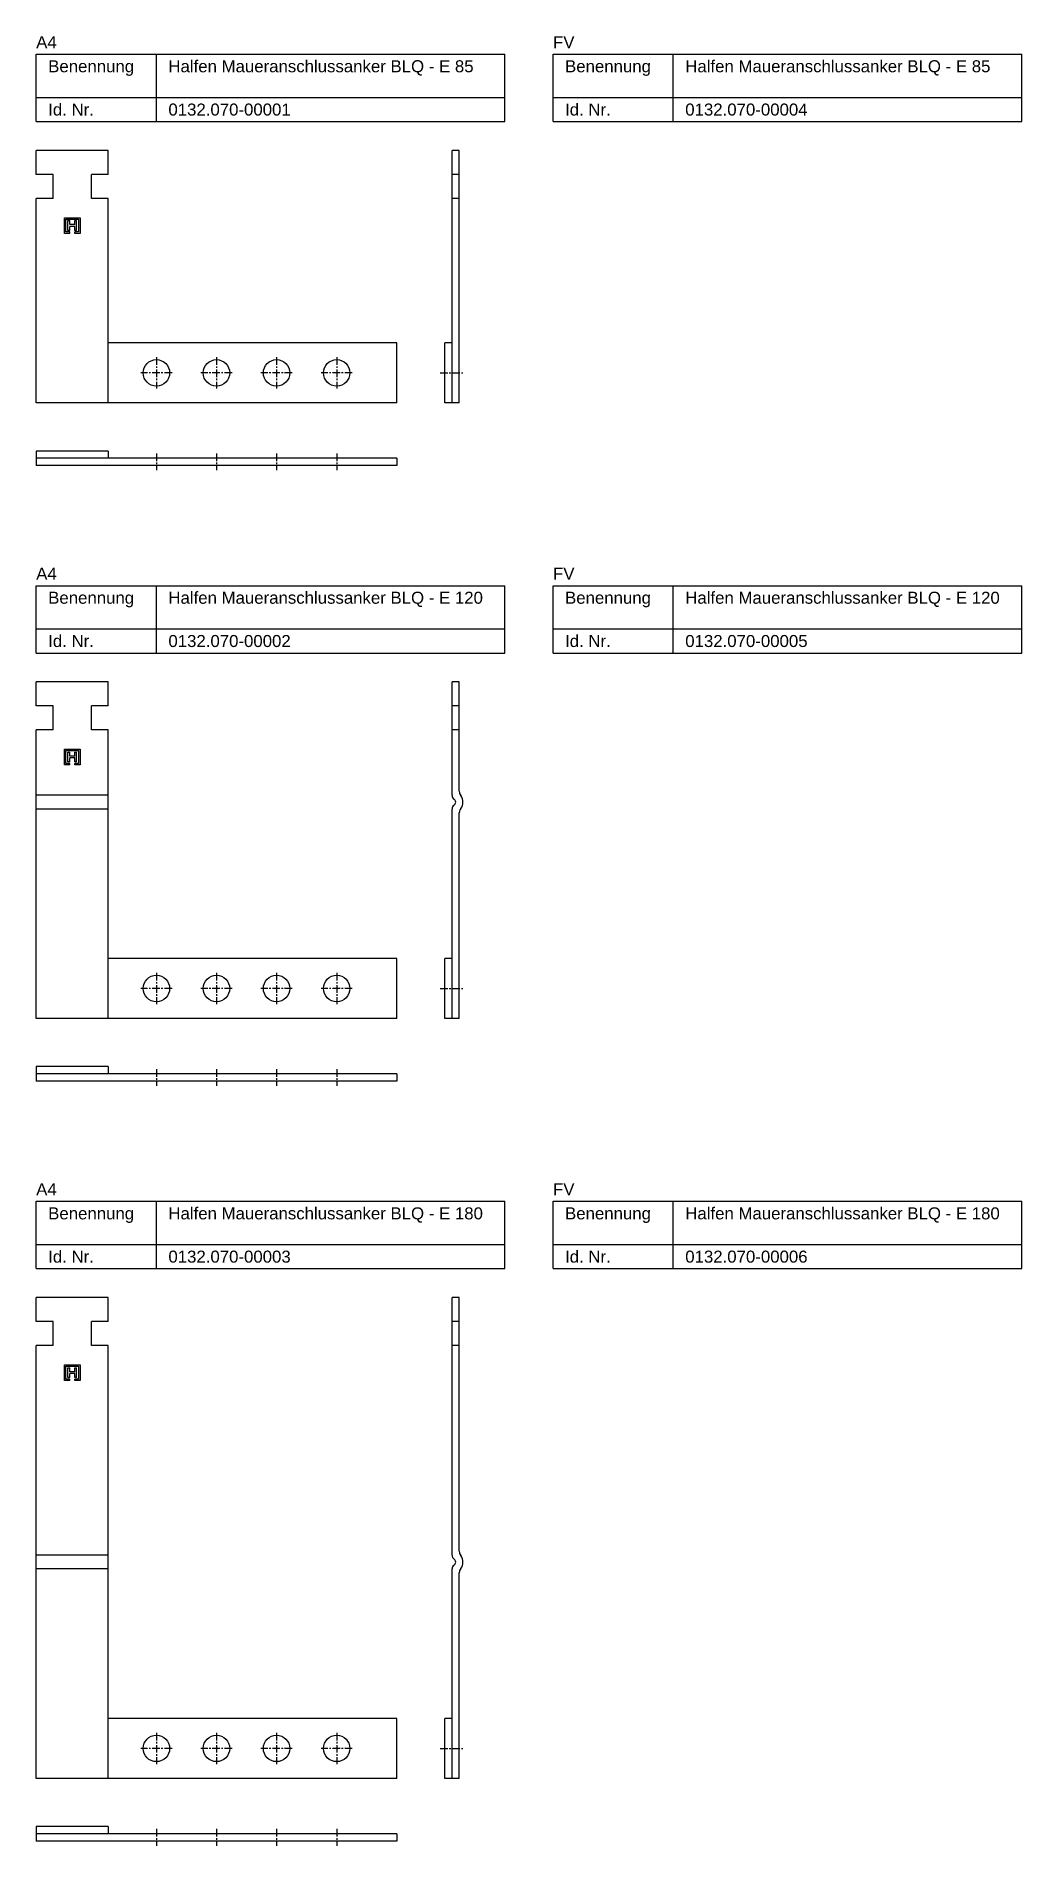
# Model space of a CAD drawing. Header units: millimetres. Extents: x -8 to 402, y -543 to 209.
import ezdxf

# ---------------------------------------------------------------- set-up
doc = ezdxf.new("R2010")
doc.units = ezdxf.units.MM
doc.header["$LTSCALE"] = 0.1
doc.linetypes.add('CENTER', pattern=[50.8, 31.75, -6.35, 6.35, -6.35])
doc.layers.add('HALFEN-KONSOLANKER', color=2, linetype='CONTINUOUS')
doc.styles.add('ARIAL50', font='arial.ttf', dxfattribs={"height": 5})

msp = doc.modelspace()

# ---------------------------------------------------------------- linework, layer by layer
at = {"layer": 'HALFEN-KONSOLANKER'}
for p, q in [((-8.13, 201.91), (186.87, 201.91)), ((-8.13, 173.91), (-8.13, 201.91)), ((41.87, 173.91), (41.87, 201.91)), ((186.87, 173.91), (186.87, 201.91)), ((206.87, 201.91), (401.87, 201.91)), ((206.87, 173.91), (206.87, 201.91)), ((256.87, 173.91), (256.87, 201.91)), ((401.87, 173.91), (401.87, 201.91)), ((-8.13, 183.91), (186.87, 183.91)), ((206.87, 183.91), (401.87, 183.91)), ((-8.13, 173.91), (186.87, 173.91)), ((206.87, 173.91), (401.87, 173.91)), ((21.87, 161.91), (-8.13, 161.91)), ((-8.13, 151.91), (-8.13, 161.91)), ((21.87, 151.91), (21.87, 161.91)), ((164.87, 56.91), (164.87, 161.91)), ((167.87, 161.91), (164.87, 161.91)), ((167.87, 56.91), (167.87, 161.91)), ((-1.13, 151.91), (-8.13, 151.91)), ((-1.13, 141.91), (-1.13, 151.91)), ((21.87, 151.91), (14.87, 151.91)), ((14.87, 141.91), (14.87, 151.91)), ((167.87, 151.91), (164.87, 151.91)), ((-8.13, 56.91), (-8.13, 141.91)), ((-1.13, 141.91), (-8.13, 141.91)), ((21.87, 141.91), (14.87, 141.91)), ((21.87, 56.91), (21.87, 141.91)), ((167.87, 141.91), (164.87, 141.91)), ((3.62, 127.41), (3.62, 133.91)), ((3.62, 133.91), (10.12, 133.91)), ((4.21, 128), (4.21, 133.32)), ((4.21, 133.32), (9.53, 133.32)), ((5.81, 128), (4.21, 128)), ((5.04, 128.6), (5.04, 132.73)), ((5.04, 132.73), (5.81, 132.73)), ((5.81, 128.6), (5.04, 128.6)), ((5.81, 131.05), (5.81, 132.73)), ((7.93, 131.05), (5.81, 131.05)), ((5.81, 128.6), (5.81, 130.28)), ((7.93, 130.28), (5.81, 130.28)), ((5.81, 127.41), (5.81, 128)), ((7.93, 131.05), (7.93, 132.73)), ((7.93, 132.73), (8.7, 132.73)), ((7.93, 128.6), (7.93, 130.28)), ((8.7, 128.6), (7.93, 128.6)), ((7.93, 127.41), (7.93, 128)), ((9.53, 128), (7.93, 128)), ((8.7, 128.6), (8.7, 132.73)), ((9.53, 133.32), (9.53, 128)), ((10.12, 133.91), (10.12, 127.41)), ((5.81, 127.41), (3.62, 127.41)), ((10.12, 127.41), (7.93, 127.41)), ((141.87, 81.91), (21.87, 81.91)), ((141.87, 56.91), (141.87, 81.91)), ((161.87, 56.91), (161.87, 81.91)), ((164.87, 81.91), (161.87, 81.91)), ((141.87, 56.91), (-8.13, 56.91)), ((167.87, 56.91), (161.87, 56.91)), ((21.87, 36.91), (-8.13, 36.91)), ((-8.13, 36.91), (-8.13, 30.91)), ((141.87, 33.91), (-8.13, 33.91)), ((141.87, 30.91), (-8.13, 30.91)), ((21.87, 36.91), (21.87, 33.91)), ((141.87, 33.91), (141.87, 30.91)), ((-8.13, -19.09), (186.87, -19.09)), ((-8.13, -47.09), (-8.13, -19.09)), ((41.87, -47.09), (41.87, -19.09)), ((186.87, -47.09), (186.87, -19.09)), ((206.87, -19.09), (401.87, -19.09)), ((206.87, -47.09), (206.87, -19.09)), ((256.87, -47.09), (256.87, -19.09)), ((401.87, -47.09), (401.87, -19.09)), ((-8.13, -37.09), (186.87, -37.09)), ((206.87, -37.09), (401.87, -37.09)), ((-8.13, -47.09), (186.87, -47.09)), ((206.87, -47.09), (401.87, -47.09)), ((21.87, -59.09), (-8.13, -59.09)), ((-8.13, -69.09), (-8.13, -59.09)), ((21.87, -69.09), (21.87, -59.09)), ((167.87, -59.09), (164.87, -59.09)), ((164.87, -106.21), (164.87, -59.09)), ((167.87, -104.59), (167.87, -59.09)), ((-1.13, -69.09), (-8.13, -69.09)), ((-1.13, -79.09), (-1.13, -69.09)), ((21.87, -69.09), (14.87, -69.09)), ((14.87, -79.09), (14.87, -69.09)), ((167.87, -69.09), (164.87, -69.09)), ((-1.13, -79.09), (-8.13, -79.09)), ((-8.13, -199.09), (-8.13, -79.09)), ((21.87, -79.09), (14.87, -79.09)), ((21.87, -199.09), (21.87, -79.09)), ((167.87, -79.09), (164.87, -79.09)), ((3.62, -93.59), (3.62, -87.09)), ((3.62, -87.09), (10.12, -87.09)), ((4.21, -93), (4.21, -87.68)), ((4.21, -87.68), (9.53, -87.68)), ((5.04, -92.4), (5.04, -88.27)), ((5.04, -88.27), (5.81, -88.27)), ((5.81, -89.95), (5.81, -88.27)), ((7.93, -89.95), (5.81, -89.95)), ((7.93, -89.95), (7.93, -88.27)), ((7.93, -88.27), (8.7, -88.27)), ((8.7, -92.4), (8.7, -88.27)), ((9.53, -87.68), (9.53, -93)), ((10.12, -87.09), (10.12, -93.59)), ((5.81, -93.59), (3.62, -93.59)), ((5.81, -93), (4.21, -93)), ((5.81, -92.4), (5.04, -92.4)), ((5.81, -92.4), (5.81, -90.72)), ((7.93, -90.72), (5.81, -90.72)), ((5.81, -93.59), (5.81, -93)), ((7.93, -92.4), (7.93, -90.72)), ((8.7, -92.4), (7.93, -92.4)), ((7.93, -93.59), (7.93, -93)), ((9.53, -93), (7.93, -93)), ((10.12, -93.59), (7.93, -93.59)), ((21.87, -106.21), (-8.13, -106.21)), ((21.87, -111.96), (-8.13, -111.96)), ((164.87, -199.09), (164.87, -111.96)), ((167.87, -199.09), (167.87, -113.59)), ((141.87, -174.09), (21.87, -174.09)), ((141.87, -199.09), (141.87, -174.09)), ((161.87, -199.09), (161.87, -174.09)), ((164.87, -174.09), (161.87, -174.09)), ((141.87, -199.09), (-8.13, -199.09)), ((167.87, -199.09), (161.87, -199.09)), ((21.87, -219.09), (-8.13, -219.09)), ((-8.13, -219.09), (-8.13, -225.09)), ((141.87, -222.09), (-8.13, -222.09)), ((141.87, -225.09), (-8.13, -225.09)), ((21.87, -219.09), (21.87, -222.09)), ((141.87, -222.09), (141.87, -225.09)), ((-8.13, -275.09), (186.87, -275.09)), ((-8.13, -303.09), (-8.13, -275.09)), ((41.87, -303.09), (41.87, -275.09)), ((186.87, -303.09), (186.87, -275.09)), ((206.87, -275.09), (401.87, -275.09)), ((206.87, -303.09), (206.87, -275.09)), ((256.87, -303.09), (256.87, -275.09)), ((401.87, -303.09), (401.87, -275.09)), ((-8.13, -293.09), (186.87, -293.09)), ((206.87, -293.09), (401.87, -293.09)), ((-8.13, -303.09), (186.87, -303.09)), ((206.87, -303.09), (401.87, -303.09)), ((21.87, -315.09), (-8.13, -315.09)), ((-8.13, -325.09), (-8.13, -315.09)), ((21.87, -325.09), (21.87, -315.09)), ((164.87, -422.21), (164.87, -315.09)), ((167.87, -315.09), (164.87, -315.09)), ((167.87, -420.59), (167.87, -315.09)), ((-1.13, -325.09), (-8.13, -325.09)), ((-1.13, -335.09), (-1.13, -325.09)), ((21.87, -325.09), (14.87, -325.09)), ((14.87, -335.09), (14.87, -325.09)), ((167.87, -325.09), (164.87, -325.09)), ((-1.13, -335.09), (-8.13, -335.09)), ((-8.13, -515.09), (-8.13, -335.09)), ((21.87, -335.09), (14.87, -335.09)), ((21.87, -515.09), (21.87, -335.09)), ((167.87, -335.09), (164.87, -335.09)), ((3.62, -349.59), (3.62, -343.09)), ((3.62, -343.09), (10.12, -343.09)), ((4.21, -349), (4.21, -343.68)), ((4.21, -343.68), (9.53, -343.68)), ((5.04, -348.4), (5.04, -344.27)), ((5.04, -344.27), (5.81, -344.27)), ((5.81, -345.95), (5.81, -344.27)), ((7.93, -345.95), (5.81, -345.95)), ((7.93, -345.95), (7.93, -344.27)), ((7.93, -344.27), (8.7, -344.27)), ((8.7, -348.4), (8.7, -344.27)), ((9.53, -343.68), (9.53, -349)), ((10.12, -343.09), (10.12, -349.59)), ((5.81, -349.59), (3.62, -349.59)), ((5.81, -349), (4.21, -349)), ((5.81, -348.4), (5.04, -348.4)), ((5.81, -348.4), (5.81, -346.72)), ((7.93, -346.72), (5.81, -346.72)), ((5.81, -349.59), (5.81, -349)), ((7.93, -348.4), (7.93, -346.72)), ((8.7, -348.4), (7.93, -348.4)), ((7.93, -349.59), (7.93, -349)), ((9.53, -349), (7.93, -349)), ((10.12, -349.59), (7.93, -349.59)), ((21.87, -422.21), (-8.13, -422.21)), ((21.87, -427.96), (-8.13, -427.96)), ((164.87, -515.09), (164.87, -427.96)), ((167.87, -515.09), (167.87, -429.59)), ((141.87, -490.09), (21.87, -490.09)), ((141.87, -515.09), (141.87, -490.09)), ((161.87, -515.09), (161.87, -490.09)), ((164.87, -490.09), (161.87, -490.09)), ((141.87, -515.09), (-8.13, -515.09)), ((167.87, -515.09), (161.87, -515.09)), ((21.87, -535.09), (-8.13, -535.09)), ((-8.13, -535.09), (-8.13, -541.09)), ((141.87, -538.09), (-8.13, -538.09)), ((141.87, -541.09), (-8.13, -541.09)), ((21.87, -535.09), (21.87, -538.09)), ((141.87, -538.09), (141.87, -541.09))]:
    msp.add_line(p, q, dxfattribs=at)
at = {"layer": 'HALFEN-KONSOLANKER', "color": 1, "linetype": 'CENTER'}
for p, q in [((41.87, 75.91), (41.87, 62.91)), ((66.87, 75.91), (66.87, 62.91)), ((91.87, 75.91), (91.87, 62.91)), ((116.87, 75.91), (116.87, 62.91)), ((48.37, 69.41), (35.37, 69.41)), ((73.37, 69.41), (60.37, 69.41)), ((98.37, 69.41), (85.37, 69.41)), ((123.37, 69.41), (110.37, 69.41)), ((159.87, 69.41), (169.87, 69.41)), ((41.87, 35.91), (41.87, 28.91)), ((66.87, 35.91), (66.87, 28.91)), ((91.87, 35.91), (91.87, 28.91)), ((116.87, 35.91), (116.87, 28.91)), ((41.87, -180.09), (41.87, -193.09)), ((66.87, -180.09), (66.87, -193.09)), ((91.87, -180.09), (91.87, -193.09)), ((116.87, -180.09), (116.87, -193.09)), ((48.37, -186.59), (35.37, -186.59)), ((73.37, -186.59), (60.37, -186.59)), ((98.37, -186.59), (85.37, -186.59)), ((123.37, -186.59), (110.37, -186.59)), ((159.87, -186.59), (169.87, -186.59)), ((41.87, -220.09), (41.87, -227.09)), ((66.87, -220.09), (66.87, -227.09)), ((91.87, -220.09), (91.87, -227.09)), ((116.87, -220.09), (116.87, -227.09)), ((41.87, -496.09), (41.87, -509.09)), ((66.87, -496.09), (66.87, -509.09)), ((91.87, -496.09), (91.87, -509.09)), ((116.87, -496.09), (116.87, -509.09)), ((48.37, -502.59), (35.37, -502.59)), ((73.37, -502.59), (60.37, -502.59)), ((98.37, -502.59), (85.37, -502.59)), ((123.37, -502.59), (110.37, -502.59)), ((159.87, -502.59), (169.87, -502.59)), ((41.87, -536.09), (41.87, -543.09)), ((66.87, -536.09), (66.87, -543.09)), ((91.87, -536.09), (91.87, -543.09)), ((116.87, -536.09), (116.87, -543.09))]:
    msp.add_line(p, q, dxfattribs=at)
at = {"layer": 'HALFEN-KONSOLANKER'}
for centre in [(41.87, 69.41), (66.87, 69.41), (91.87, 69.41), (116.87, 69.41), (41.87, -186.59), (66.87, -186.59), (91.87, -186.59), (116.87, -186.59), (41.87, -502.59), (66.87, -502.59), (91.87, -502.59), (116.87, -502.59)]:
    msp.add_circle(centre, 5.5, dxfattribs=at)
for centre, radius, start, end in [((170.87, -104.59), 3, 180, 216.8699), ((166.87, -106.21), 2, 180, 235.1501), ((166.87, -111.96), 2, 124.8499, 180), ((164.87, -109.09), 1.5, 304.8499, 55.1501), ((170.87, -113.59), 3, 143.1301, 180), ((164.87, -109.09), 4.5, 323.1301, 36.8699), ((170.87, -420.59), 3, 180, 216.8699), ((166.87, -422.21), 2, 180, 235.1501), ((166.87, -427.96), 2, 124.8499, 180), ((164.87, -425.09), 1.5, 304.8499, 55.1501), ((170.87, -429.59), 3, 143.1301, 180), ((164.87, -425.09), 4.5, 323.1301, 36.8699)]:
    msp.add_arc(centre, radius, start, end, dxfattribs=at)

# ---------------------------------------------------------------- texts
at = {"layer": 'HALFEN-KONSOLANKER', "style": 'ARIAL50'}
for s, p in [('A4', (-8.13, 204.41)), ('FV', (206.87, 204.41)), ('Benennung', (-3.13, 194.41)), ('Halfen Maueranschlussanker BLQ - E 85', (46.87, 194.41)), ('Benennung', (211.87, 194.41)), ('Halfen Maueranschlussanker BLQ - E 85', (261.87, 194.41)), ('Id. Nr.', (-3.13, 176.41)), ('0132.070-00001', (46.87, 176.41)), ('Id. Nr.', (211.87, 176.41)), ('0132.070-00004', (261.87, 176.41)), ('A4', (-8.13, -16.59)), ('FV', (206.87, -16.59)), ('Benennung', (-3.13, -26.59)), ('Halfen Maueranschlussanker BLQ - E 120', (46.87, -26.59)), ('Benennung', (211.87, -26.59)), ('Halfen Maueranschlussanker BLQ - E 120', (261.87, -26.59)), ('Id. Nr.', (-3.13, -44.59)), ('0132.070-00002', (46.87, -44.59)), ('Id. Nr.', (211.87, -44.59)), ('0132.070-00005', (261.87, -44.59)), ('A4', (-8.13, -272.59)), ('FV', (206.87, -272.59)), ('Benennung', (-3.13, -282.59)), ('Halfen Maueranschlussanker BLQ - E 180', (46.87, -282.59)), ('Benennung', (211.87, -282.59)), ('Halfen Maueranschlussanker BLQ - E 180', (261.87, -282.59)), ('Id. Nr.', (-3.13, -300.59)), ('0132.070-00003', (46.87, -300.59)), ('Id. Nr.', (211.87, -300.59)), ('0132.070-00006', (261.87, -300.59))]:
    msp.add_text(s, height=5, dxfattribs=at).set_placement(p)

doc.saveas('drawing.dxf')
